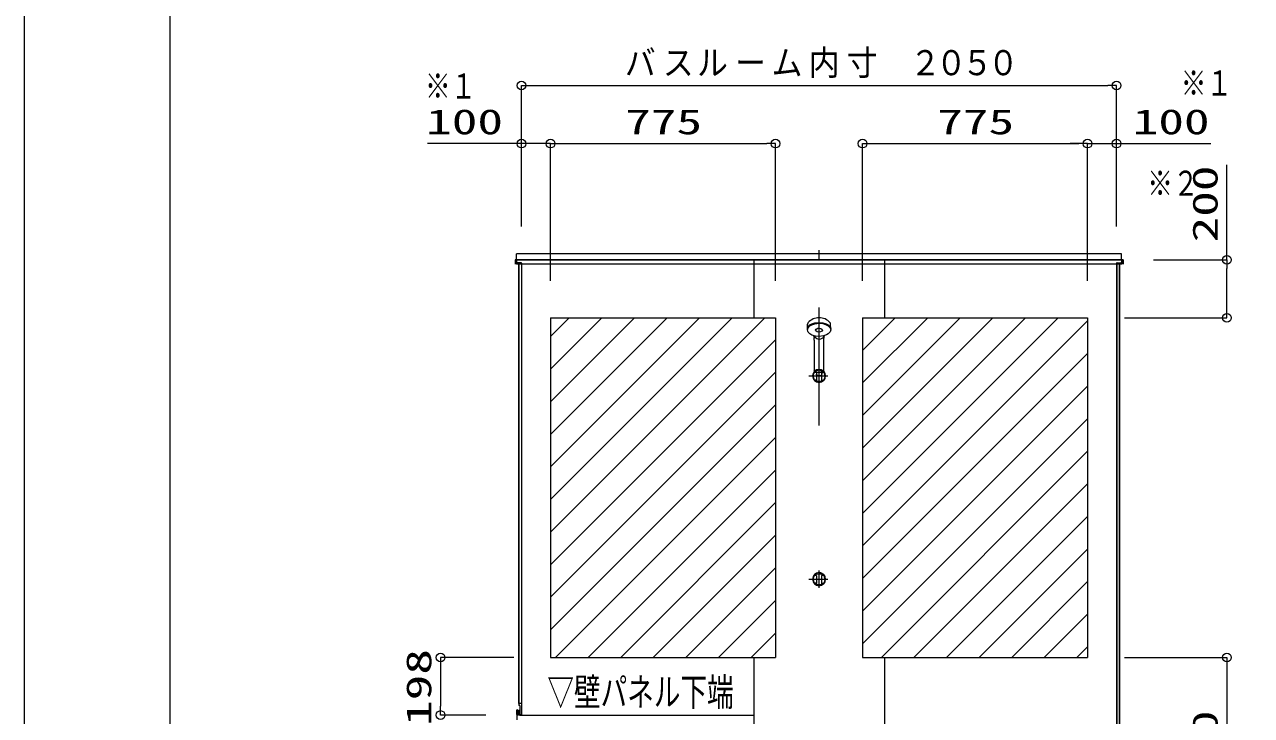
# Model space of a CAD drawing. Units: millimetres on the paper. Extents: x -305 to 305, y -152 to 152.
# Drawn here: x -301 to -216.5, y 37.2 to 84.8 of the extents above; entities that cross this region are included whole.
import ezdxf
from ezdxf.enums import TextEntityAlignment as Align

# ---------------------------------------------------------------- set-up
doc = ezdxf.new("R2010")
doc.units = ezdxf.units.MM
doc.linetypes.add('LONG_CHAIN', pattern=[21, 18, -1, 1, -1])
for name, color, linetype, lineweight in [('0-0_0', 7, 'Continuous', 9), ('0-1_VIEW0002', 7, 'Continuous', 9), ('0-3_図面枠', 3, 'Continuous', 9), ('0-4_DEFPOINTS', 7, 'Continuous', 9)]:
    doc.layers.add(name, color=color, linetype=linetype, lineweight=lineweight)
doc.styles.add('ＭＳ ゴシック', font='')
doc.styles.get('ＭＳ ゴシック').set_extended_font_data('MS Gothic')

# ---------------------------------------------------------------- blocks, each defined once
blk = doc.blocks.new('_ORIGIN')
at = {"layer": '0-0_0'}
blk.add_line((0, 0), (-1, 0), dxfattribs=at)
blk.add_circle((0, 0), 0.5, dxfattribs=at)

msp = doc.modelspace()

# ---------------------------------------------------------------- linework, layer by layer
at = {"layer": '0-0_0'}
for p, q in [((-264.77, 49.792), (-250.009, 64.553)), ((-264.77, 52.037), (-252.254, 64.553)), ((-264.77, 54.282), (-254.499, 64.553)), ((-264.77, 56.527), (-256.744, 64.553)), ((-264.77, 58.772), (-258.99, 64.553)), ((-264.77, 61.017), (-261.235, 64.553)), ((-264.77, 63.262), (-263.48, 64.553)), ((-243.27, 51.086), (-229.804, 64.553)), ((-243.27, 53.332), (-232.049, 64.553)), ((-243.27, 55.577), (-234.294, 64.553)), ((-243.27, 57.822), (-236.539, 64.553)), ((-243.27, 60.067), (-238.784, 64.553)), ((-243.27, 62.312), (-241.029, 64.553)), ((-243.27, 48.841), (-227.77, 64.341)), ((-264.77, 47.547), (-249.27, 63.047)), ((-243.27, 46.596), (-227.77, 62.096)), ((-264.77, 45.302), (-249.27, 60.802)), ((-243.27, 44.351), (-227.77, 59.851)), ((-264.77, 43.057), (-249.27, 58.557)), ((-243.27, 42.106), (-227.77, 57.606)), ((-264.429, 41.153), (-249.27, 56.312)), ((-241.978, 41.153), (-227.77, 55.361)), ((-262.184, 41.153), (-249.27, 54.067)), ((-239.733, 41.153), (-227.77, 53.116)), ((-259.939, 41.153), (-249.27, 51.822)), ((-237.488, 41.153), (-227.77, 50.871)), ((-257.694, 41.153), (-249.27, 49.577)), ((-235.243, 41.153), (-227.77, 48.626)), ((-255.449, 41.153), (-249.27, 47.332)), ((-232.998, 41.153), (-227.77, 46.381)), ((-253.204, 41.153), (-249.27, 45.086)), ((-230.753, 41.153), (-227.77, 44.136)), ((-250.959, 41.153), (-249.27, 42.841)), ((-228.508, 41.153), (-227.77, 41.891))]:
    msp.add_line(p, q, dxfattribs=at)
at = {"layer": '0-1_VIEW0002'}
for p, q in [((-266.77, 71.493), (-266.77, 80.553)), ((-266.17, 80.553), (-226.37, 80.553)), ((-225.77, 72.773), (-225.77, 80.553)), ((-267.37, 76.553), (-267.97, 76.553)), ((-264.77, 76.553), (-266.77, 76.553)), ((-264.77, 67.093), (-264.77, 76.553)), ((-264.17, 76.553), (-263.57, 76.553)), ((-264.17, 76.553), (-249.87, 76.553)), ((-249.27, 67.093), (-249.27, 76.553)), ((-243.27, 67.093), (-243.27, 76.553)), ((-242.67, 76.553), (-228.37, 76.553)), ((-228.37, 76.553), (-228.97, 76.553)), ((-227.77, 71.493), (-227.77, 76.553)), ((-227.77, 76.553), (-225.77, 76.553)), ((-227.77, 67.093), (-227.77, 76.553)), ((-225.17, 76.553), (-224.57, 76.553)), ((-225.33, 68.553), (-267.21, 68.553)), ((-267.21, 68.553), (-267.21, 68.253)), ((-267.116, 68.553), (-267.13, 68.553)), ((-267.13, 68.553), (-267.13, 68.379)), ((-267.13, 68.553), (-267.13, 68.253)), ((-267.116, 68.553), (-225.424, 68.553)), ((-267.116, 68.553), (-267.116, 68.379)), ((-267.11, 68.553), (-267.11, 68.953)), ((-225.43, 68.953), (-267.11, 68.953)), ((-260.67, 68.553), (-260.66, 68.553)), ((-259.85, 68.553), (-259.97, 68.553)), ((-259.85, 68.553), (-259.97, 68.553)), ((-259.85, 68.553), (-259.97, 68.553)), ((-256.771, 68.553), (-256.761, 68.553)), ((-250.77, 68.553), (-250.77, 64.553)), ((-246.27, 68.553), (-246.27, 69.213)), ((-241.77, 68.553), (-241.77, 64.553)), ((-239.35, 68.553), (-239.47, 68.553)), ((-239.35, 68.553), (-239.47, 68.553)), ((-239.35, 68.553), (-239.47, 68.553)), ((-225.43, 68.553), (-225.43, 68.953)), ((-225.424, 68.553), (-225.41, 68.553)), ((-225.424, 68.553), (-225.424, 68.379)), ((-225.41, 68.553), (-225.41, 68.379)), ((-225.41, 68.553), (-225.41, 68.253)), ((-225.33, 68.553), (-225.33, 68.253)), ((-225.41, 68.253), (-267.13, 68.253)), ((-266.81, 68.353), (-267.09, 68.353)), ((-266.78, 68.339), (-267.09, 68.339)), ((-266.974, 68.339), (-266.974, 41.237)), ((-266.95, 68.303), (-266.95, 41.237)), ((-266.784, 68.313), (-266.784, 37.233)), ((-266.77, 68.313), (-266.77, 37.193)), ((-225.77, 68.313), (-225.77, 29.033)), ((-225.761, 68.339), (-225.45, 68.339)), ((-225.761, 68.339), (-225.45, 68.339)), ((-225.756, 68.313), (-225.756, 29.033)), ((-225.73, 68.353), (-225.45, 68.353)), ((-225.73, 68.353), (-225.45, 68.353)), ((-225.59, 68.303), (-225.59, 29.653)), ((-225.566, 68.339), (-225.566, 29.793)), ((-218.169, 65.153), (-218.169, 67.953)), ((-264.77, 64.553), (-264.77, 41.153)), ((-264.77, 64.553), (-249.27, 64.553)), ((-249.27, 64.553), (-249.27, 41.153)), ((-243.27, 64.553), (-243.27, 41.153)), ((-243.27, 64.553), (-227.77, 64.553)), ((-227.77, 64.553), (-227.77, 41.153)), ((-225.23, 64.553), (-218.169, 64.553)), ((-247.07, 63.807), (-247.061, 64.121)), ((-245.471, 63.807), (-245.479, 64.121)), ((-246.6, 63.174), (-246.6, 63.173)), ((-246.6, 63.006), (-246.6, 63.163)), ((-246.6, 63.006), (-246.6, 60.92)), ((-245.941, 63.173), (-245.94, 63.174)), ((-245.94, 63.006), (-245.94, 63.163)), ((-245.94, 60.918), (-245.94, 63.006)), ((-246.659, 60.424), (-246.661, 60.427)), ((-246.602, 60.285), (-246.612, 60.303)), ((-246.578, 60.799), (-246.564, 60.799)), ((-246.445, 60.267), (-246.568, 60.267)), ((-246.465, 60.799), (-246.564, 60.799)), ((-246.45, 60.799), (-246.45, 60.675)), ((-246.445, 60.777), (-246.445, 60.243)), ((-246.27, 60.72), (-246.27, 60.728)), ((-246.095, 60.777), (-246.095, 60.243)), ((-246.095, 60.267), (-245.973, 60.267)), ((-246.09, 60.798), (-246.09, 60.675)), ((-245.977, 60.799), (-246.075, 60.799)), ((-245.977, 60.799), (-245.963, 60.799)), ((-245.939, 60.285), (-245.928, 60.303)), ((-246.578, 46.799), (-246.564, 46.799)), ((-246.465, 46.799), (-246.564, 46.799)), ((-246.445, 46.777), (-246.445, 46.243)), ((-246.095, 46.777), (-246.095, 46.243)), ((-245.977, 46.799), (-246.075, 46.799)), ((-245.977, 46.799), (-245.963, 46.799)), ((-246.659, 46.424), (-246.661, 46.427)), ((-246.602, 46.285), (-246.612, 46.303)), ((-246.445, 46.267), (-246.568, 46.267)), ((-246.095, 46.267), (-245.973, 46.267)), ((-245.939, 46.285), (-245.928, 46.303)), ((-266.974, 41.833), (-266.974, 37.993)), ((-266.95, 41.833), (-266.95, 37.853)), ((-267.31, 41.153), (-272.348, 41.153)), ((-264.77, 41.153), (-249.27, 41.153)), ((-250.77, 41.153), (-250.77, 28.993)), ((-243.27, 41.153), (-227.77, 41.153)), ((-241.77, 41.153), (-241.77, 28.993)), ((-225.23, 41.153), (-218.169, 41.153)), ((-272.348, 40.553), (-272.348, 37.793)), ((-218.169, 40.553), (-218.169, 29.153)), ((-267.09, 37.553), (-267.069, 37.553)), ((-267.078, 36.853), (-267.09, 37.553)), ((-267.004, 37.163), (-267.009, 37.494)), ((-266.95, 37.993), (-266.974, 37.993)), ((-266.784, 37.993), (-266.95, 37.993)), ((-266.9, 37.853), (-266.95, 37.853)), ((-266.95, 37.493), (-266.95, 37.233)), ((-266.936, 37.493), (-266.95, 37.493)), ((-266.936, 37.493), (-266.936, 37.233)), ((-266.9, 37.207), (-266.91, 37.207)), ((-266.9, 37.853), (-266.9, 37.207)), ((-266.81, 37.207), (-266.9, 37.207)), ((-269.227, 37.193), (-272.348, 37.193)), ((-266.81, 37.193), (-266.91, 37.193)), ((-266.9, 37.193), (-250.77, 37.193))]:
    msp.add_line(p, q, dxfattribs=at)
at = {"layer": '0-1_VIEW0002', "color": 4, "linetype": 'LONG_CHAIN'}
msp.add_line((-246.27, 57.145), (-246.27, 65.276), dxfattribs=at)
at = {"layer": '0-1_VIEW0002', "linetype": 'LONG_CHAIN'}
for p, q in [((-246.27, 59.953), (-246.27, 61.153)), ((-246.966, 60.553), (-245.67, 60.553)), ((-246.966, 46.553), (-245.67, 46.553)), ((-246.27, 45.953), (-246.27, 47.153))]:
    msp.add_line(p, q, dxfattribs=at)
at = {"layer": '0-1_VIEW0002'}
for points in [[(-266.77, 70.853), (-266.77, 76.553), (-273.255, 76.553)], [(-225.77, 70.853), (-225.77, 76.553), (-219.286, 76.553)], [(-223.23, 68.553), (-218.169, 68.553), (-218.169, 75.103)], [(-266.83, 68.339), (-266.83, 68.303), (-266.95, 68.303)], [(-225.71, 68.339), (-225.71, 68.303), (-225.59, 68.303)], [(-225.71, 68.339), (-225.71, 68.303), (-225.59, 68.303)], [(-247.068, 63.759), (-247.07, 63.793), (-247.031, 63.931), (-246.904, 64.064), (-246.774, 64.137), (-246.565, 64.205), (-246.27, 64.236), (-246.017, 64.214), (-245.773, 64.14), (-245.64, 64.066), (-245.52, 63.946), (-245.484, 63.874), (-245.471, 63.793), (-245.473, 63.759)], [(-246.605, 63.312), (-246.602, 63.271), (-246.6, 63.217), (-246.6, 63.163)], [(-245.954, 63.271), (-246.035, 63.154), (-246.173, 63.083), (-246.27, 63.071), (-246.417, 63.1), (-246.541, 63.19), (-246.587, 63.271)], [(-245.936, 63.312), (-245.939, 63.272), (-245.941, 63.217), (-245.94, 63.163)], [(-245.94, 60.918), (-246.025, 60.83), (-246.168, 60.777), (-246.27, 60.768), (-246.425, 60.79), (-246.553, 60.859), (-246.6, 60.92)], [(-246.467, 60.81), (-246.529, 60.854), (-246.511, 60.878), (-246.454, 60.901), (-246.27, 60.921), (-246.129, 60.91), (-246.03, 60.878), (-246.011, 60.854), (-246.074, 60.81)], [(-246.073, 60.206), (-246.059, 60.194), (-246.121, 60.168), (-246.27, 60.157), (-246.42, 60.168), (-246.481, 60.194), (-246.468, 60.206)], [(-246.091, 60.675), (-246.09, 60.669), (-246.103, 60.626), (-246.143, 60.587), (-246.27, 60.553), (-246.369, 60.572), (-246.438, 60.626), (-246.45, 60.669), (-246.45, 60.675)], [(-246.467, 46.81), (-246.529, 46.854), (-246.511, 46.878), (-246.454, 46.901), (-246.27, 46.921), (-246.129, 46.91), (-246.03, 46.878), (-246.011, 46.854), (-246.074, 46.81)], [(-246.073, 46.206), (-246.059, 46.194), (-246.121, 46.168), (-246.27, 46.157), (-246.42, 46.168), (-246.481, 46.194), (-246.468, 46.206)]]:
    msp.add_lwpolyline(points, dxfattribs=at)
for points in [[(-246.27, 63.271), (-246.524, 63.294), (-246.767, 63.369), (-246.901, 63.445), (-247.021, 63.568), (-247.057, 63.642), (-247.07, 63.724), (-247.031, 63.865), (-246.904, 64.001), (-246.774, 64.076), (-246.565, 64.146), (-246.27, 64.178), (-246.017, 64.154), (-245.773, 64.079), (-245.64, 64.003), (-245.52, 63.881), (-245.484, 63.807), (-245.471, 63.724), (-245.51, 63.584), (-245.637, 63.448), (-245.766, 63.372), (-245.976, 63.303)], [(-246.27, 63.571), (-246.402, 63.593), (-246.494, 63.658), (-246.51, 63.708), (-246.471, 63.784), (-246.359, 63.836), (-246.27, 63.846), (-246.139, 63.824), (-246.047, 63.759), (-246.03, 63.708), (-246.07, 63.633), (-246.182, 63.58)]]:
    msp.add_lwpolyline(points, close=True, dxfattribs=at)
for centre, radius, start, end in [((-267.09, 68.379), 0.04, 179.99999, 270), ((-267.09, 68.379), 0.026, 179.99999, 270), ((-266.81, 68.313), 0.04, 359.99999, 90), ((-266.81, 68.313), 0.026, 359.99999, 90), ((-266.78, 68.243), 0.01, 0, 90), ((-225.73, 68.313), 0.04, 90, 180.00001), ((-225.73, 68.313), 0.04, 90, 180.00001), ((-225.76, 68.243), 0.01, 90, 180), ((-225.73, 68.313), 0.026, 90, 180.00001), ((-225.73, 68.313), 0.026, 90, 180.00001), ((-225.45, 68.379), 0.04, 270, 0.00001), ((-225.45, 68.379), 0.026, 270, 0.00001), ((-225.45, 68.379), 0.026, 270, 0.00001), ((-225.45, 68.379), 0.04, 270, 0.00001), ((-246.27, 63.563), 1, 41.29928, 138.70072), ((-246.902, 64.117), 0.16, 138.70072, 178.5), ((-246.655, 64.121), 0.01, 305, 312.69134), ((-245.639, 64.117), 0.16, 1.5, 41.29928), ((-247.199, 63.151), 0.6, 3.81289, 16.0401), ((-245.342, 63.151), 0.6, 163.9599, 176.18711), ((-246.27, 60.553), 0.45, 90, 270), ((-246.27, 60.608), 0.382, 35.75122, 144.24877), ((-246.27, 60.553), 0.45, 270, 90), ((-246.27, 60.553), 0.41, 146.135, 197.917), ((-246.268, 60.506), 0.4, 191.755, 210.465), ((-246.578, 60.759), 0.04, 90, 146.13599), ((-246.568, 60.307), 0.04, 212.676, 270), ((-246.564, 60.819), 0.02, 145.982, 270), ((-246.547, 60.247), 0.02, 90, 204.62), ((-246.27, 60.519), 0.408, 223.54674, 315.5997), ((-246.485, 60.243), 0.04, 295.21016, 0), ((-246.475, 60.781), 0.03, 0, 73.25271), ((-246.465, 60.779), 0.02, 0, 90), ((-246.065, 60.781), 0.03, 106.74729, 180), ((-246.075, 60.779), 0.02, 90, 180), ((-246.055, 60.243), 0.04, 179.99999, 244.78985), ((-245.994, 60.247), 0.02, 320.56, 90), ((-245.977, 60.819), 0.02, 270, 34.018), ((-245.973, 60.307), 0.04, 270, 327.325), ((-245.963, 60.759), 0.04, 33.865, 90), ((-246.27, 60.553), 0.41, 342.084, 33.865), ((-246.273, 60.506), 0.4, 329.535, 348.246), ((-245.918, 60.439), 0.04, 335.387, 342.084), ((-246.27, 46.553), 0.45, 90, 270), ((-246.27, 46.553), 0.41, 146.135, 197.917), ((-246.578, 46.759), 0.04, 90, 146.13599), ((-246.564, 46.819), 0.02, 145.982, 270), ((-246.27, 46.608), 0.382, 35.75122, 144.24877), ((-246.475, 46.781), 0.03, 0, 73.25271), ((-246.465, 46.779), 0.02, 0, 90), ((-246.27, 46.553), 0.45, 270, 90), ((-246.065, 46.781), 0.03, 106.74729, 180), ((-246.075, 46.779), 0.02, 90, 180), ((-245.977, 46.819), 0.02, 270, 34.018), ((-245.963, 46.759), 0.04, 33.865, 90), ((-246.27, 46.553), 0.41, 342.084, 33.865), ((-246.268, 46.506), 0.4, 191.755, 210.465), ((-246.568, 46.307), 0.04, 212.676, 270), ((-246.547, 46.247), 0.02, 90, 204.62), ((-246.27, 46.519), 0.408, 223.54674, 315.5997), ((-246.485, 46.243), 0.04, 295.21016, 0), ((-246.055, 46.243), 0.04, 179.99999, 244.78985), ((-245.994, 46.247), 0.02, 320.56, 90), ((-245.973, 46.307), 0.04, 270, 327.325), ((-246.273, 46.506), 0.4, 329.535, 348.246), ((-245.918, 46.439), 0.04, 335.387, 342.084), ((-267.069, 37.493), 0.06, 1, 90), ((-266.91, 37.233), 0.04, 179.99999, 270), ((-266.91, 37.233), 0.026, 179.99999, 270), ((-266.81, 37.233), 0.026, 270, 0.00001), ((-266.81, 37.233), 0.04, 270.00001, 359.99999), ((-266.81, 37.233), 0.04, 270, 0.00001)]:
    msp.add_arc(centre, radius, start, end, dxfattribs=at)
at = {"layer": '0-3_図面枠'}
msp.add_lwpolyline([(-291.017, -138.498), (108.983, -138.498), (108.983, 138.502), (-291.017, 138.502)], close=True, dxfattribs=at)
at = {"layer": '0-4_DEFPOINTS'}
msp.add_line((-301.017, -148.498), (-301.017, 148.502), dxfattribs=at)

# ---------------------------------------------------------------- block references
at = {"layer": '0-1_VIEW0002', "xscale": 0.6, "yscale": 0.6}
for p, rotation in [((-266.77, 80.553), 180), ((-264.77, 76.553), 180), ((-264.77, 76.553), 180), ((-243.27, 76.553), 180), ((-225.77, 76.553), 180), ((-218.169, 68.553), 90), ((-218.169, 64.553), 270), ((-272.348, 41.153), 90), ((-218.169, 41.153), 90), ((-272.348, 37.193), 270)]:
    msp.add_blockref('_ORIGIN', p, dxfattribs=dict(at, rotation=rotation))
for p in [(-225.77, 80.553), (-266.77, 76.553), (-249.27, 76.553), (-227.77, 76.553), (-227.77, 76.553)]:
    msp.add_blockref('_ORIGIN', p, dxfattribs=at)

# ---------------------------------------------------------------- texts
at = {"layer": '0-1_VIEW0002', "style": 'ＭＳ ゴシック'}
for s, height, width, p in [('バ', 1.73, 0.9, (-259.652, 80.747)), ('ス', 1.73, 0.9, (-257.035, 80.747)), ('ル', 1.73, 0.9, (-254.674, 80.747)), ('ム', 1.73, 0.9, (-249.542, 80.747)), ('内', 1.73, 0.9, (-246.986, 80.747)), ('寸', 1.73, 0.9, (-244.369, 80.747)), ('２', 1.73, 0.9, (-240.013, 80.747)), ('０', 1.73, 0.9, (-238.223, 80.747)), ('５', 1.73, 0.9, (-236.434, 80.747)), ('０', 1.73, 0.9, (-234.645, 80.747)), ('ー', 1.73, 0.9, (-252.056, 80.747)), ('※１', 1.73, 0.75, (-273.427, 79.139)), ('※１', 1.73, 0.75, (-221.35, 79.342)), ('100', 1.73, 1.5, (-273.345, 76.678)), ('775', 1.73, 1.5, (-259.629, 76.678)), ('775', 1.73, 1.5, (-238.129, 76.678)), ('100', 1.73, 1.5, (-224.66, 76.678)), ('※２', 1.73, 0.75, (-223.659, 72.441)), ('▽壁パネル下端', 1.921, 0.7, (-264.994, 37.244))]:
    msp.add_text(s, height=height, dxfattribs=dict(at, width=width)).set_placement(p, align=Align.BOTTOM_LEFT)
at = {"layer": '0-1_VIEW0002', "style": 'ＭＳ ゴシック', "width": 1.5}
for s, p in [('200', (-218.294, 69.752)), ('198', (-272.473, 36.442)), ('630', (-218.294, 32.212))]:
    msp.add_text(s, height=1.73, rotation=90, dxfattribs=at).set_placement(p, align=Align.BOTTOM_LEFT)

doc.saveas('drawing.dxf')
